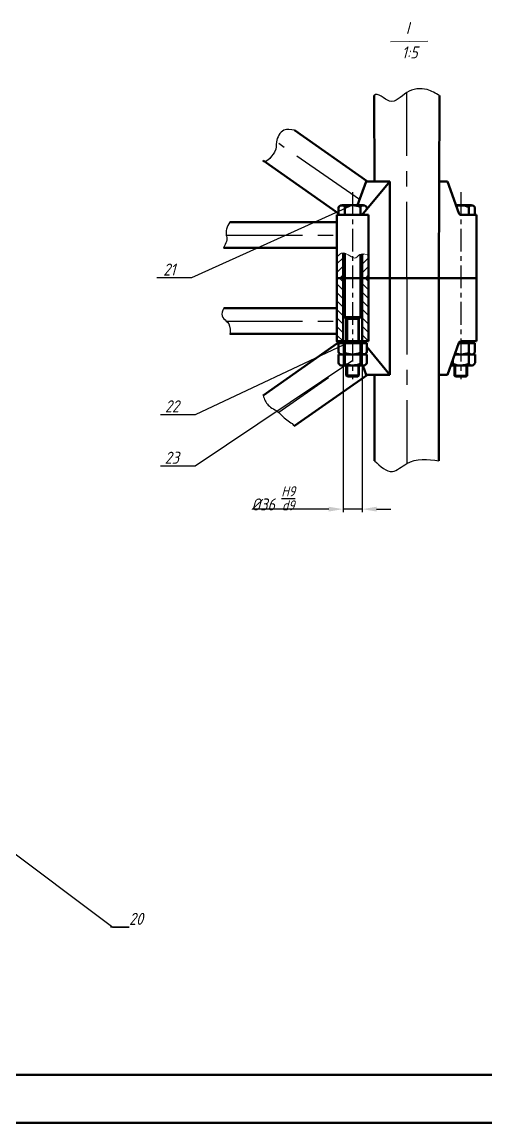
# Model space of a CAD drawing. Header units: millimetres. Extents: x 4452 to 5641, y -238 to 603.
# Drawn here: x 4779.5 to 4972.5, y -238 to 219.9 of the extents above; entities that cross this region are included whole.
import ezdxf
from ezdxf import colors
from ezdxf.entities.mleader import LeaderData, LeaderLine
from ezdxf.math import Vec2, Vec3

# ---------------------------------------------------------------- set-up
doc = ezdxf.new("R2010")
doc.units = ezdxf.units.MM
doc.linetypes.add('CENTER', pattern=[50.8, 31.75, -6.35, 6.35, -6.35])
doc.linetypes.add('DEMO2', pattern=[0.1875, 0.0625, -0.125])
for name, color, linetype, lineweight in [('ACAD0', 7, 'Continuous', 0), ('CAXA3', 7, 'Continuous', 70), ('中心线层', 1, 'CENTER', 25), ('剖面线', 2, 'Continuous', 15), ('剖面线层', 2, 'Continuous', 25), ('图层1', 2, 'CENTER', 18), ('图层2', 5, 'Continuous', 70), ('总内框线', 7, 'Continuous', 50), ('标准节', 3, 'Continuous', 70), ('标注层', 3, 'Continuous', 25), ('细实线', 7, 'Continuous', 25)]:
    doc.layers.add(name, color=color, linetype=linetype, lineweight=lineweight)
doc.styles.add('5号字', font='gbeitc.shx', dxfattribs={"height": 5, "bigfont": 'gbcbig.shx'})
doc.styles.get("Standard").update_dxf_attribs({"font": 'txt', "bigfont": 'gbcbig.shx'})
doc.dimstyles.new('ISO-25', dxfattribs={"dimtxt": 2.5, "dimasz": 2.5, "dimexe": 1.25, "dimexo": 0.625, "dimtad": 1, "dimtxsty": 'Standard', "dimcen": 2.5, "dimadec": 0, "dimazin": 0, "dimtfac": 1, "dimtmove": 0, "dimatfit": 3, "dimfxl": 1, "dimarcsym": 0})

# ---------------------------------------------------------------- blocks, each defined once
blk = doc.blocks.new('*D15')
at = {"layer": 'Defpoints', "color": 0, "transparency": 16777216}
for p in [(4913.1, 113.44), (4920.99, 113.44), (4913.1, 17.34)]:
    blk.add_point(p, dxfattribs=at)
at = {"layer": '标注层', "color": 0, "lineweight": -2, "transparency": 16777216}
for p, q in [((4913.1, 112.81), (4913.1, 16.09)), ((4920.99, 112.81), (4920.99, 16.09)), ((4907.1, 17.34), (4875.66, 17.34)), ((4920.99, 17.34), (4913.1, 17.34)), ((4926.99, 17.34), (4932.99, 17.34))]:
    blk.add_line(p, q, dxfattribs=at)
at = {"layer": '标注层', "color": 0, "transparency": 16777216}
for points in [[(4907.1, 18.34), (4907.1, 16.34), (4913.1, 17.34)], [(4926.99, 18.34), (4926.99, 16.34), (4920.99, 17.34)]]:
    blk.add_solid(points, dxfattribs=at)
at = {"layer": '标注层', "color": 0, "transparency": 16777216, "insert": (4884.05, 21.82), "char_height": 5, "attachment_point": 5, "style": '5号字'}
blk.add_mtext('%%C36 {\\H0.83973x;\\SH9/d9;}', dxfattribs=at)
blk = doc.blocks.new('_None')

msp = doc.modelspace()

# ---------------------------------------------------------------- hatches: boundary and pattern name
at = {"layer": '剖面线层'}
h = msp.add_hatch(dxfattribs=at)
h.set_pattern_fill('ANSI31', color=0, scale=0.789164)
h.set_pattern_definition([(45, (-6935.8694, -2283.767), (-1.7717231, 1.7717231), [])])
edge = h.paths.add_edge_path()
edge.add_spline(control_points=[(4913.097, 123.894), (4912.21, 123.846), (4911.338, 123.052), (4910.467, 122.258)], knot_values=[0, 0, 0, 0, 1.9629914, 1.9629914, 1.9629914, 1.9629914], degree=3, periodic=0)
edge.add_line((4910.467, 122.258), (4910.467, 113.438))
edge.add_line((4910.467, 113.438), (4913.097, 113.438))
edge.add_line((4913.097, 113.438), (4913.097, 123.894))
edge = h.paths.add_edge_path()
edge.add_spline(control_points=[(4923.62, 122.862), (4923.137, 123.16), (4921.863, 123.597), (4920.989, 123.557)], knot_values=[7.5504513, 7.5504513, 7.5504513, 7.5504513, 8.7414043, 8.7414043, 8.7414043, 8.7414043], degree=3, periodic=0)
edge.add_line((4920.989, 123.557), (4920.989, 113.438))
edge.add_line((4920.989, 113.438), (4923.62, 113.438))
edge.add_line((4923.62, 113.438), (4923.62, 122.862))
h = msp.add_hatch(dxfattribs=at)
h.set_pattern_fill('ANSI31', color=0, scale=0.789164, angle=90)
h.set_pattern_definition([(135, (-6935.8694, -2283.767), (-1.7717231, -1.7717231), [])])
h.paths.add_polyline_path([(4923.62, 113.438), (4920.989, 113.438), (4920.989, 87.133), (4923.62, 87.133)])
h.paths.add_polyline_path([(4913.097, 113.438), (4910.467, 113.438), (4910.467, 87.142), (4913.097, 87.142)])

# ---------------------------------------------------------------- linework, layer by layer
at = {"layer": 'ACAD0', "color": 0, "linetype": 'Continuous', "lineweight": 0}
msp.add_line((4932.811, 211.664), (4948.405, 211.924), dxfattribs=at)
at = {"layer": 'CAXA3', "color": 0, "linetype": 'DEMO2', "lineweight": 50}
for p, q in [((4913.097, 113.438), (4913.097, 123.894)), ((4920.989, 123.557), (4920.989, 113.438)), ((4913.097, 113.438), (4913.097, 87.133)), ((4920.989, 87.133), (4920.989, 113.438))]:
    msp.add_line(p, q, dxfattribs=at)
at = {"layer": '中心线层', "color": 0}
for p, q in [((4939.54, 113.438), (4939.539, 190.598)), ((4919.899, 146.084), (4886.36, 169.343)), ((4864.478, 131.302), (4910.467, 131.302)), ((4939.54, 113.438), (4939.54, 36.279)), ((4864.478, 95.575), (4910.467, 95.575)), ((4907.072, 71.898), (4886.36, 57.534))]:
    msp.add_line(p, q, dxfattribs=at)
at = {"layer": '中心线层', "color": 0, "linetype": 'CENTER', "lineweight": -2, "ltscale": 0.3}
for p, q in [((4917.044, 149.193), (4917.044, 71.365)), ((4962.029, 149.203), (4962.029, 71.375))]:
    msp.add_line(p, q, dxfattribs=at)
at = {"layer": '剖面线', "color": 0}
msp.add_spline([(4910.467, 122.258), (4913.097, 123.894), (4915.861, 122.643), (4918.414, 121.824), (4920.989, 123.557), (4923.62, 122.595), (4923.521, 122.595)], degree=3, dxfattribs=at)
at = {"layer": '剖面线层', "color": 0}
for points in [[(4953.21, 189.299), (4948.052, 191.791), (4939.539, 190.598), (4932.413, 187.035), (4925.979, 189.396), (4925.711, 189.073)], [(4892.864, 174.878), (4888.488, 174.878), (4885.361, 170.036), (4884.601, 165.842), (4879.853, 162.335), (4879.851, 162.389)], [(4865.96, 136.661), (4864.585, 133.787), (4864.478, 131.302), (4864.709, 129.268), (4863.402, 125.943), (4863.718, 126.296)], [(4863.402, 100.934), (4862.776, 97.67), (4864.478, 95.575), (4866.047, 92.221), (4866.047, 90.216), (4866.047, 90.339)], [(4879.773, 64.64), (4881.947, 60.527), (4886.36, 57.534), (4888.601, 55.365), (4892.864, 51.999), (4893.17, 51.693)], [(4926.143, 37.451), (4933.6, 33.016), (4939.54, 36.279), (4952.938, 37.451)]]:
    msp.add_spline(points, degree=3, dxfattribs=at)
at = {"layer": '图层1', "color": 0, "linetype": 'Continuous', "lineweight": 50}
for p, q in [((4925.979, 189.396), (4926.143, 153.627)), ((4953.21, 189.377), (4952.938, 113.438)), ((4923.222, 153.627), (4892.864, 174.878)), ((4879.853, 162.335), (4911.124, 140.29)), ((4920.093, 139.735), (4910.467, 139.735)), ((4910.467, 113.438), (4910.467, 139.735)), ((4911.905, 139.744), (4911.918, 139.735)), ((4962.169, 139.735), (4968.616, 139.735)), ((4968.616, 113.438), (4968.616, 139.735)), ((4910.467, 136.661), (4865.96, 136.661)), ((4863.402, 125.943), (4910.467, 125.943)), ((4968.616, 113.438), (4910.467, 113.438)), ((4910.467, 113.438), (4968.616, 113.438)), ((4968.616, 113.438), (4910.467, 113.438)), ((4910.467, 113.438), (4910.467, 87.142)), ((4952.938, 113.438), (4926.143, 113.438)), ((4952.938, 113.438), (4926.143, 113.438)), ((4952.938, 37.451), (4952.938, 113.438)), ((4968.616, 113.438), (4968.616, 87.142)), ((4863.402, 100.934), (4910.467, 100.934)), ((4910.467, 90.216), (4865.96, 90.216)), ((4879.773, 64.64), (4911.782, 87.047)), ((4920.093, 87.142), (4910.467, 87.142))]:
    msp.add_line(p, q, dxfattribs=at)
for centre, radius, start, end in [((4920.093, 141.719), 1.985, 270, 320.55416), ((4962.169, 140.727), 0.992, 199.81586, 270), ((4962.169, 86.15), 0.992, 101.11319, 160.18414)]:
    msp.add_arc(centre, radius, start, end, dxfattribs=at)
at = {"layer": '图层2', "color": 0, "linetype": 'ByBlock', "lineweight": 50}
for p, q in [((4913.755, 123.807), (4913.755, 97.159)), ((4920.331, 123.42), (4920.331, 97.159)), ((4920.331, 97.159), (4913.755, 97.159)), ((4914.413, 96.502), (4913.755, 97.159)), ((4919.674, 96.502), (4914.413, 96.502)), ((4914.413, 96.502), (4914.413, 87.133)), ((4914.413, 96.502), (4914.906, 96.502)), ((4919.674, 96.502), (4919.18, 96.502)), ((4919.674, 96.502), (4920.331, 97.159)), ((4919.674, 96.502), (4919.674, 87.133)), ((4923.62, 87.133), (4910.467, 87.133)), ((4910.467, 87.133), (4911.782, 87.133)), ((4911.782, 87.133), (4911.782, 86.311)), ((4922.304, 87.133), (4922.304, 86.311)), ((4968.616, 87.124), (4961.977, 87.124)), ((4967.301, 87.124), (4967.301, 86.302)), ((4922.962, 86.311), (4911.124, 86.311)), ((4967.958, 86.302), (4961.168, 86.302)), ((4914.413, 77.103), (4914.413, 72.846)), ((4919.674, 77.103), (4919.674, 72.846)), ((4959.409, 77.093), (4959.409, 72.837)), ((4964.67, 77.094), (4964.67, 72.837))]:
    msp.add_line(p, q, dxfattribs=at)
at = {"layer": '图层2', "color": 0, "lineweight": 50}
for p, q in [((4926.25, 113.438), (4920.989, 113.438)), ((4926.25, 113.438), (4920.989, 113.438)), ((4926.25, 113.438), (4920.989, 113.438)), ((4917.043, 87.133), (4916.221, 87.133)), ((4917.044, 87.133), (4916.551, 87.133)), ((4916.551, 87.133), (4917.044, 86.311)), ((4917.043, 87.133), (4917.536, 86.311)), ((4962.04, 87.124), (4961.977, 87.124)), ((4962.04, 87.124), (4961.977, 87.124)), ((4962.04, 87.124), (4962.533, 86.302)), ((4961.631, 86.984), (4962.04, 86.302)), ((4919.674, 72.846), (4914.413, 72.846)), ((4914.906, 72.438), (4914.413, 72.846)), ((4919.18, 72.438), (4914.906, 72.438)), ((4919.18, 72.438), (4914.906, 72.438)), ((4919.674, 72.846), (4919.18, 72.438)), ((4964.67, 72.837), (4959.409, 72.837)), ((4959.902, 72.429), (4959.409, 72.837)), ((4964.177, 72.429), (4959.902, 72.429)), ((4964.177, 72.429), (4959.902, 72.429)), ((4964.67, 72.837), (4964.177, 72.429))]:
    msp.add_line(p, q, dxfattribs=at)
at = {"layer": '图层2', "color": 0, "linetype": 'ByBlock', "lineweight": -2}
for p, q in [((4914.906, 96.502), (4914.906, 87.133)), ((4919.18, 96.502), (4919.18, 87.133)), ((4914.906, 77.103), (4914.906, 72.438)), ((4919.18, 77.103), (4919.18, 72.438)), ((4959.902, 77.093), (4959.902, 72.429)), ((4964.177, 77.094), (4964.177, 72.429))]:
    msp.add_line(p, q, dxfattribs=at)
at = {"layer": '总内框线', "color": 0}
for p, q in [((4476.853, -217.957), (5620.853, -217.957)), ((4451.853, -237.957), (5640.853, -237.957))]:
    msp.add_line(p, q, dxfattribs=at)
at = {"layer": '标准节', "color": 0, "lineweight": 50}
for p, q in [((4911.124, 139.744), (4911.124, 142.649)), ((4912.535, 143.694), (4921.555, 143.694)), ((4913.755, 143.059), (4913.755, 139.744)), ((4920.331, 139.744), (4920.331, 143.05)), ((4922.962, 142.649), (4922.962, 142.082)), ((4960.048, 143.685), (4966.551, 143.684)), ((4965.328, 139.735), (4965.328, 143.041)), ((4967.958, 142.64), (4967.958, 139.735)), ((4910.467, 113.438), (4910.467, 139.744)), ((4910.467, 139.744), (4923.62, 139.744)), ((4917.043, 139.744), (4911.124, 139.744)), ((4923.62, 139.744), (4923.62, 113.438)), ((4962.169, 139.735), (4968.616, 139.735)), ((4968.616, 139.735), (4968.616, 113.429)), ((4913.097, 87.133), (4913.097, 123.894)), ((4920.989, 123.557), (4920.989, 87.133)), ((4910.467, 113.438), (4910.467, 87.133)), ((4923.62, 87.133), (4923.62, 113.438)), ((4968.616, 87.124), (4968.616, 113.429)), ((4923.62, 87.133), (4910.467, 87.133)), ((4920.989, 87.133), (4913.097, 87.133)), ((4911.124, 86.311), (4911.124, 82.748)), ((4920.989, 86.311), (4913.097, 86.311)), ((4913.755, 82.339), (4913.755, 86.311)), ((4920.331, 86.311), (4920.331, 82.347)), ((4922.962, 82.748), (4922.962, 86.311)), ((4965.985, 86.302), (4961.168, 86.302)), ((4965.328, 86.302), (4965.328, 82.338)), ((4967.958, 82.739), (4967.958, 86.302)), ((4911.136, 81.71), (4911.136, 78.147)), ((4922.973, 81.71), (4911.136, 81.71)), ((4912.535, 81.703), (4921.555, 81.703)), ((4913.766, 77.738), (4913.766, 81.71)), ((4920.343, 81.71), (4920.343, 77.747)), ((4922.973, 78.147), (4922.973, 81.71)), ((4958.763, 77.729), (4958.763, 79.626)), ((4959.508, 81.694), (4966.551, 81.694)), ((4967.97, 81.701), (4959.511, 81.701)), ((4965.339, 81.701), (4965.339, 77.737)), ((4967.97, 78.138), (4967.97, 81.701)), ((4912.546, 77.103), (4921.566, 77.103)), ((4957.85, 77.093), (4966.563, 77.094))]:
    msp.add_line(p, q, dxfattribs=at)
for points in [[(4913.097, 113.438), (4910.467, 113.438)], [(4913.097, 113.438), (4910.467, 113.438), (4910.467, 87.133), (4913.097, 87.133), (4913.097, 113.438)]]:
    msp.add_lwpolyline(points, dxfattribs=at)
for centre, radius, start, end in [((4912.539, 142.213), 1.481, 34.81042, 162.87503), ((4917.032, 134.825), 8.862, 68.14651, 111.70462), ((4921.55, 142.218), 1.476, 17.00515, 145.67295), ((4962.029, 134.815), 8.862, 68.14651, 102.40491), ((4966.547, 142.208), 1.476, 17.00515, 145.67295), ((4912.539, 83.184), 1.481, 197.12497, 325.18958), ((4921.55, 83.18), 1.476, 214.32705, 342.99485), ((4966.547, 83.17), 1.476, 214.32705, 342.99485), ((4912.551, 78.583), 1.481, 197.12497, 325.18958), ((4917.032, 90.573), 8.862, 248.29538, 291.85349), ((4921.562, 78.579), 1.476, 214.32705, 342.99485), ((4962.029, 90.563), 8.862, 254.29425, 291.85349), ((4966.558, 78.57), 1.476, 214.32705, 342.99485), ((4917.044, 85.972), 8.862, 248.29538, 291.85349), ((4957.547, 78.574), 1.481, 282.29431, 325.18958), ((4962.04, 85.963), 8.862, 248.29538, 291.85349)]:
    msp.add_arc(centre, radius, start, end, dxfattribs=at)
at = {"layer": '细实线', "color": 0, "linetype": 'Continuous', "lineweight": 50}
for p, q in [((4919.038, 143.694), (4922.617, 153.627)), ((4932.46, 153.627), (4921.626, 140.458)), ((4932.46, 153.627), (4922.617, 153.627)), ((4932.46, 113.438), (4932.46, 153.627)), ((4952.938, 153.627), (4956.466, 153.627)), ((4961.235, 140.391), (4956.466, 153.627)), ((4910.467, 113.438), (4968.616, 113.438)), ((4932.46, 113.438), (4932.46, 73.25)), ((4932.46, 73.25), (4922.962, 84.795)), ((4961.235, 86.486), (4956.466, 73.25)), ((4921.229, 77.103), (4922.617, 73.25)), ((4923.222, 73.25), (4892.864, 51.999)), ((4932.46, 73.25), (4922.617, 73.25)), ((4926.143, 37.451), (4926.143, 73.25)), ((4952.938, 73.25), (4956.466, 73.25))]:
    msp.add_line(p, q, dxfattribs=at)

# ---------------------------------------------------------------- texts
at = {"layer": '标注层', "color": 0, "char_height": 5, "attachment_point": 1, "style": '5号字'}
for s, insert in [('{\\C0;I}', (4939.21, 219.922)), ('{\\C0;1:5}', (4937.5, 209.789))]:
    msp.add_mtext_dynamic_manual_height_columns(s, width=19.66931, gutter_width=99.965, heights=[0], dxfattribs=dict(at, insert=insert))

# ---------------------------------------------------------------- dimensions: what is measured, and where the dimension line sits
at = {"layer": '标注层', "color": 0}
dim = msp.add_linear_dim(base=(4913.097, 17.343), p1=(4920.989, 113.438), p2=(4913.097, 113.438), text='%%C36 {\\H0.83973x;\\SH9/d9;}', dimstyle='ISO-25', override={"dimasz": 6, "dimtxsty": '5号字'}, dxfattribs=at)
dim.commit()
dim.dimension.update_dxf_attribs({"geometry": '*D15', "text_midpoint": (4884.049, 17.343), "dimtype": 160})

# ---------------------------------------------------------------- leaders
ml = msp.add_multileader_mtext('Standard', dxfattribs=at)
ml.set_content('21', style='5号字')
ml.set_leader_properties()
ml.set_arrow_properties(name='NONE')
ml.build(insert=Vec2(0, 0))
ml.multileader.update_dxf_attribs({"text_left_attachment_type": 6, "text_right_attachment_type": 6, "dogleg_length": 0.36, "arrow_head_size": 5.998})
ctx = ml.context
ctx.base_point, ctx.char_height, ctx.arrow_head_size, ctx.landing_gap_size, ctx.plane_origin = Vec3(4838.512, 113.47), 5, 5.998, 0, Vec3(4785.496, -142.21)
ctx.left_attachment, ctx.right_attachment, ctx.text_align_type = 6, 6, 2
notes = []
notes.append((ctx, [(0, (1, 1, 0), (4850.081, 113.47), (-1, 0), 6.777, [(0, [(4917.032, 143.687)], 0, [])])]))
ctx.mtext.insert, ctx.mtext.alignment, ctx.mtext.flow_direction = Vec3(4843.304, 119.47), 3, 5
ml = msp.add_multileader_mtext('Standard', dxfattribs=at)
ml.set_content('22', style='5号字')
ml.set_leader_properties()
ml.set_arrow_properties(name='NONE')
ml.build(insert=Vec2(0, 0))
ml.multileader.update_dxf_attribs({"text_left_attachment_type": 6, "text_right_attachment_type": 6, "dogleg_length": 0.36, "arrow_head_size": 5.998})
ctx = ml.context
ctx.base_point, ctx.char_height, ctx.arrow_head_size, ctx.landing_gap_size, ctx.plane_origin = Vec3(4839.387, 56.599), 5, 5.998, 0, Vec3(4784.234, -199.081)
ctx.left_attachment, ctx.right_attachment, ctx.text_align_type = 6, 6, 2
notes.append((ctx, [(0, (1, 1, 0), (4851.581, 56.599), (-1, 0), 6.777, [(0, [(4915.771, 86.816)], 0, [])])]))
ctx.mtext.insert, ctx.mtext.alignment, ctx.mtext.flow_direction = Vec3(4844.804, 62.599), 3, 5
ml = msp.add_multileader_mtext('Standard', dxfattribs=at)
ml.set_content('23', style='5号字')
ml.set_leader_properties()
ml.set_arrow_properties(name='NONE')
ml.build(insert=Vec2(0, 0))
ml.multileader.update_dxf_attribs({"text_left_attachment_type": 6, "text_right_attachment_type": 6, "dogleg_length": 0.36, "arrow_head_size": 5.998})
ctx = ml.context
ctx.base_point, ctx.char_height, ctx.arrow_head_size, ctx.landing_gap_size, ctx.plane_origin = Vec3(4839.387, 35.222), 5, 5.998, 0, Vec3(4785.604, -206.754)
ctx.left_attachment, ctx.right_attachment, ctx.text_align_type = 6, 6, 2
notes.append((ctx, [(0, (1, 1, 0), (4851.581, 35.222), (-1, 0), 6.777, [(0, [(4917.141, 79.143)], 0, [])])]))
ctx.mtext.insert, ctx.mtext.alignment, ctx.mtext.flow_direction = Vec3(4844.804, 41.222), 3, 5
ml = msp.add_multileader_mtext('Standard', dxfattribs=at)
ml.set_content('20', style='5号字')
ml.set_leader_properties()
ml.set_arrow_properties(name='NONE')
ml.build(insert=Vec2(0, 0))
ml.multileader.update_dxf_attribs({"text_left_attachment_type": 6, "text_right_attachment_type": 6, "dogleg_length": 0.36, "arrow_head_size": 5.998})
ctx = ml.context
ctx.base_point, ctx.char_height, ctx.arrow_head_size, ctx.landing_gap_size, ctx.plane_origin = Vec3(4824.034, -156.576), 5, 5.998, 0, Vec3(4775.227, -412.255)
ctx.left_attachment, ctx.right_attachment = 6, 6
notes.append((ctx, [(1, (1, 1, 0), (4817.257, -156.576), (1, 0), 6.777, [(0, [(4752.539, -108.157)], 0, [])])]))
ctx.mtext.insert, ctx.mtext.flow_direction = Vec3(4824.034, -150.576), 5
for ctx, leaders in notes:
    for number, flags, end, landing, length, lines in leaders:
        leader = LeaderData()
        leader.index, (leader.has_last_leader_line, leader.has_dogleg_vector, leader.attachment_direction) = number, flags
        leader.last_leader_point, leader.dogleg_vector, leader.dogleg_length = Vec3(end), Vec3(landing), length
        for number, points, colour, breaks in lines:
            line = LeaderLine()
            line.index, line.vertices, line.color, line.breaks = number, Vec3.list(points), colors.encode_raw_color(colour), breaks
            leader.lines.append(line)
        ctx.leaders.append(leader)

doc.saveas('drawing.dxf')
